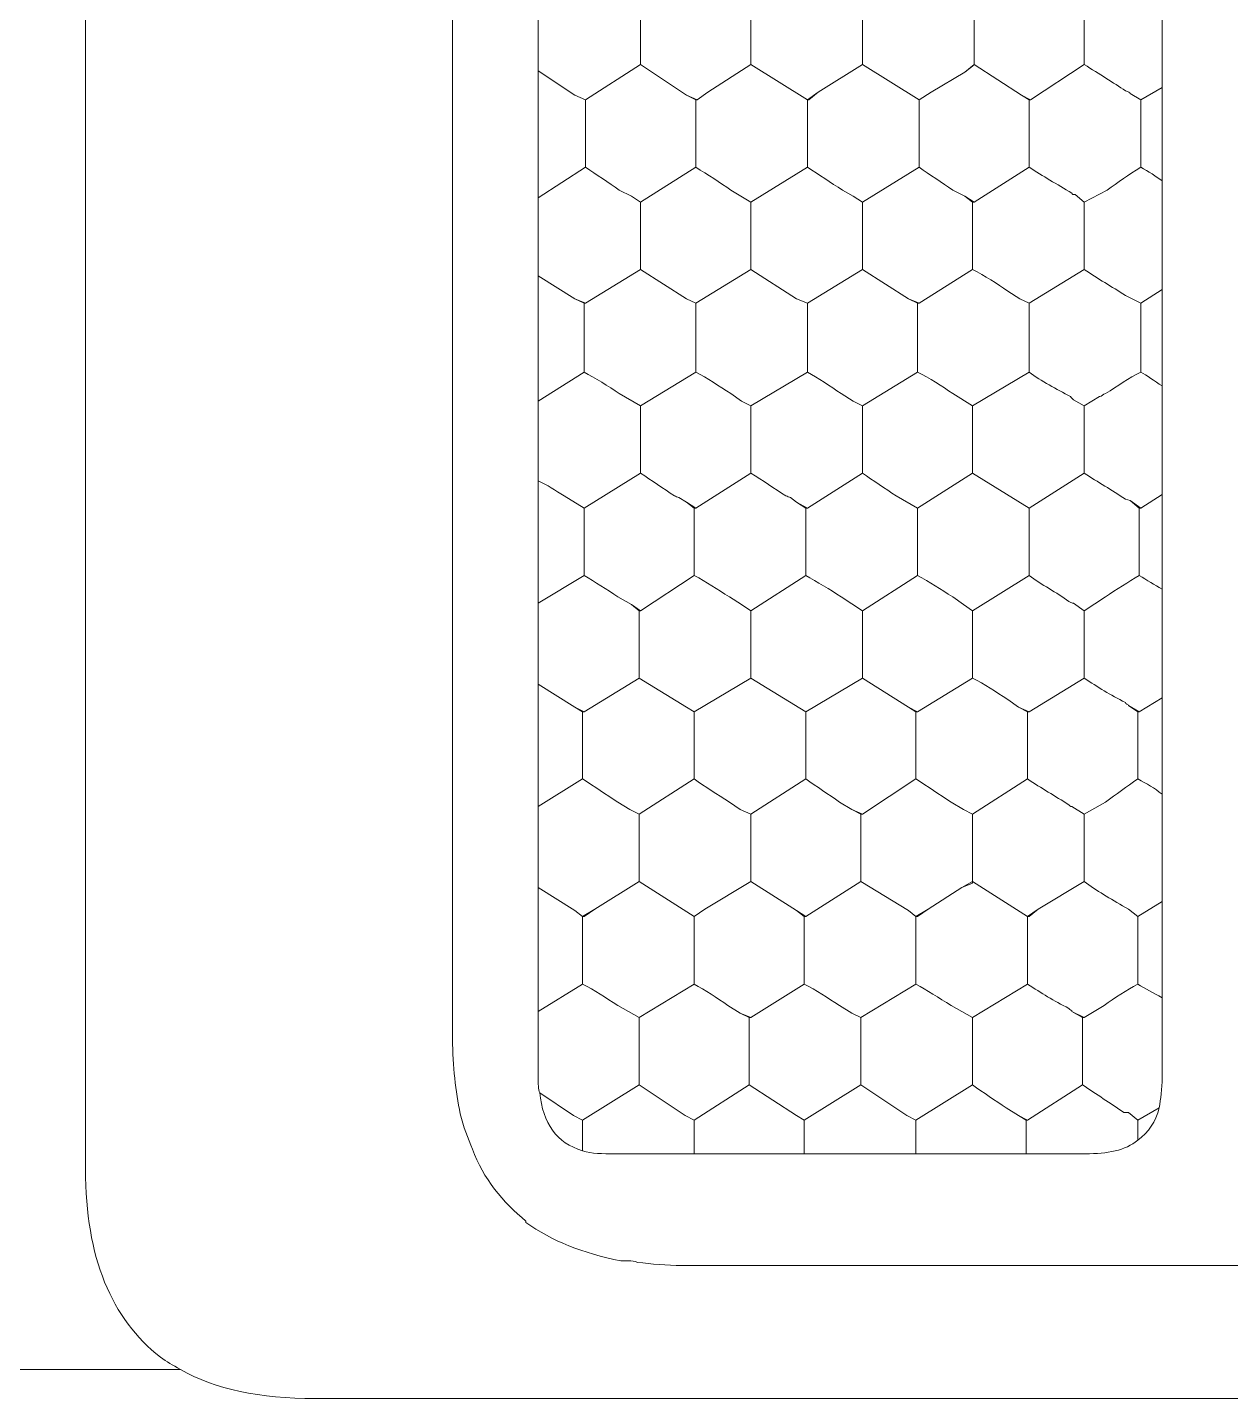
# Model space of a CAD drawing. Header units: metres. Extents: x -47.8 to 47.8, y 0 to 75.9.
# Drawn here: x -26.85 to -19.41, y 28.91 to 37.39 of the extents above; entities that cross this region are included whole.
import ezdxf

# ---------------------------------------------------------------- set-up
doc = ezdxf.new("R2010")
doc.units = ezdxf.units.M
doc.layers.add('ceco.net 240', color=7, linetype='Continuous')

msp = doc.modelspace()

# ---------------------------------------------------------------- linework, layer by layer
at = {"layer": 'ceco.net 240', "lineweight": 18}
for points in [[(-23.0567, 37.1629), (-23.0567, 37.5788)], [(-22.3756, 37.5788), (-22.3756, 37.1629)], [(-21.6852, 37.1629), (-21.6852, 37.5788)], [(-20.9942, 37.5788), (-20.9942, 37.1629)], [(-20.3127, 37.1629), (-20.3127, 37.5788)], [(-23.3975, 36.945), (-23.0567, 37.1629)], [(-22.7725, 36.9733), (-23.0567, 37.1629)], [(-22.6406, 36.9922), (-22.3756, 37.1629)], [(-22.3756, 37.1629), (-22.0256, 36.945)], [(-21.9591, 36.9922), (-21.6852, 37.1629)], [(-21.3345, 36.945), (-21.6852, 37.1629)], [(-21.0507, 37.1157), (-21.0038, 37.1529), (-20.9942, 37.1629)], [(-20.9942, 37.1629), (-21.0507, 37.1157)], [(-20.9942, 37.1629), (-20.701, 36.9733)], [(-20.6441, 36.945), (-20.3127, 37.1629)], [(-23.6903, 37.1249), (-23.4636, 36.9733)], [(-21.0507, 37.1157), (-21.2594, 36.9922)], [(-22.6406, 36.9922), (-22.7067, 36.945)], [(-22.7067, 36.945), (-22.7067, 36.945), (-22.6406, 36.9922)], [(-22.0256, 36.945), (-21.9591, 36.9922)], [(-21.9591, 36.9922), (-22.016, 36.945), (-22.0256, 36.945)], [(-21.2594, 36.9922), (-21.3345, 36.945)], [(-21.3345, 36.945), (-21.3345, 36.945), (-21.2594, 36.9922)], [(-20.0292, 36.9831), (-19.9627, 36.945)], [(-19.9627, 36.945), (-20.0292, 36.9831)], [(-19.8304, 37.0205), (-19.9627, 36.945)], [(-23.3975, 36.945), (-23.4636, 36.9733)], [(-23.4636, 36.9733), (-23.3975, 36.945)], [(-23.3975, 36.945), (-23.3975, 36.945)], [(-23.3975, 36.5283), (-23.3975, 36.945)], [(-22.7725, 36.9733), (-22.716, 36.945)], [(-22.7067, 36.945), (-22.7725, 36.9733)], [(-22.716, 36.945), (-22.7067, 36.945)], [(-22.716, 36.5283), (-22.716, 36.945)], [(-22.0256, 36.945), (-22.0256, 36.5283)], [(-21.3345, 36.5283), (-21.3345, 36.945)], [(-20.6441, 36.945), (-20.701, 36.9733)], [(-20.701, 36.9733), (-20.6538, 36.945)], [(-20.6538, 36.945), (-20.6441, 36.945)], [(-20.6538, 36.945), (-20.6538, 36.5283)], [(-19.9627, 36.945), (-19.9627, 36.945)], [(-19.9627, 36.945), (-19.9627, 36.5283)], [(-23.3975, 36.5283), (-23.6903, 36.3396)], [(-22.716, 36.5283), (-23.0567, 36.3113)], [(-22.0256, 36.5283), (-22.3756, 36.3113)], [(-21.3345, 36.5283), (-21.6852, 36.3113)], [(-20.6538, 36.5283), (-20.9942, 36.3113)], [(-23.0567, 36.3113), (-23.1136, 36.3487)], [(-23.0567, 36.3113), (-23.1136, 36.3487)], [(-23.0567, 36.3113), (-23.0567, 36.3113)], [(-23.0567, 35.8948), (-23.0567, 36.3113)], [(-22.3756, 36.3113), (-22.3756, 35.8948)], [(-21.7417, 36.3487), (-21.6852, 36.3113)], [(-21.7417, 36.3487), (-21.6852, 36.3113)], [(-21.6852, 36.3113), (-21.6852, 36.3113)], [(-21.6852, 36.3113), (-21.6852, 35.8948)], [(-21.0038, 36.3113), (-21.0507, 36.3487)], [(-20.9942, 36.3113), (-21.0507, 36.3487)], [(-20.9942, 36.3113), (-21.0038, 36.3113)], [(-21.0038, 35.8948), (-21.0038, 36.3113)], [(-20.3127, 36.3113), (-20.3696, 36.3587)], [(-20.3127, 36.3113), (-20.3696, 36.3587)], [(-20.3127, 36.3113), (-20.3127, 36.3113)], [(-20.3127, 35.8948), (-20.3127, 36.3113)], [(-23.3975, 35.6867), (-23.0567, 35.8948)], [(-22.716, 35.6867), (-22.7725, 35.715), (-23.0567, 35.8948)], [(-22.3756, 35.8948), (-22.716, 35.6867)], [(-22.3756, 35.8948), (-22.0918, 35.715)], [(-21.6852, 35.8948), (-22.0256, 35.6867)], [(-21.6852, 35.8948), (-21.4007, 35.715)], [(-21.3345, 35.6867), (-21.0038, 35.8948)], [(-20.6538, 35.6867), (-20.3127, 35.8948)], [(-23.6903, 35.8566), (-23.4636, 35.715)], [(-23.4636, 35.715), (-23.4068, 35.6867)], [(-23.4636, 35.715), (-23.3975, 35.6867)], [(-22.0256, 35.6867), (-22.0918, 35.715)], [(-22.0918, 35.715), (-22.0256, 35.6867)], [(-21.4007, 35.715), (-21.3345, 35.6867)], [(-21.4007, 35.715), (-21.3442, 35.6867)], [(-20.6538, 35.6867), (-20.7103, 35.715)], [(-20.7103, 35.715), (-20.6538, 35.6867)], [(-19.9627, 35.6867), (-19.8304, 35.7721)], [(-23.4068, 35.6867), (-23.4068, 35.2611)], [(-23.3975, 35.6867), (-23.4068, 35.6867)], [(-22.716, 35.2611), (-22.716, 35.6867)], [(-22.0256, 35.6867), (-22.0256, 35.6867)], [(-22.0256, 35.6867), (-22.0256, 35.2611)], [(-21.3442, 35.6867), (-21.3345, 35.6867)], [(-21.3442, 35.6867), (-21.3442, 35.2611)], [(-20.6538, 35.6867), (-20.6538, 35.2611)], [(-20.6538, 35.6867), (-20.6538, 35.6867)], [(-19.9627, 35.6867), (-19.9627, 35.2611)], [(-23.4068, 35.2611), (-23.6903, 35.0812)], [(-23.0567, 35.0532), (-22.716, 35.2611)], [(-22.0256, 35.2611), (-22.3756, 35.0532)], [(-21.3442, 35.2611), (-21.6852, 35.0532)], [(-20.6538, 35.2611), (-21.0038, 35.0532)], [(-23.0567, 35.0532), (-23.0567, 34.6365)], [(-22.4321, 35.0812), (-22.3756, 35.0532)], [(-22.3756, 35.0532), (-22.4321, 35.0812)], [(-22.3756, 35.0532), (-22.3756, 34.6365)], [(-22.3756, 35.0532), (-22.3756, 35.0532)], [(-21.6852, 35.0532), (-21.7417, 35.0812)], [(-21.6852, 35.0532), (-21.7417, 35.0812)], [(-21.6852, 35.0532), (-21.6852, 35.0532)], [(-21.6852, 34.6365), (-21.6852, 35.0532)], [(-21.0038, 35.0532), (-21.0038, 34.6365)], [(-20.3127, 34.6365), (-20.3127, 35.0532)], [(-23.0567, 34.6365), (-23.4068, 34.4186)], [(-22.3756, 34.6365), (-22.716, 34.4186)], [(-21.6852, 34.6365), (-22.0256, 34.4186)], [(-21.3442, 34.4186), (-21.0038, 34.6365)], [(-21.0038, 34.6365), (-20.6538, 34.4186)], [(-20.6538, 34.4186), (-20.3127, 34.6365)], [(-22.716, 34.4186), (-22.7725, 34.4566)], [(-22.7725, 34.4566), (-22.7257, 34.4186)], [(-22.0918, 34.4566), (-22.0256, 34.4186)], [(-22.0918, 34.4566), (-22.0349, 34.4186)], [(-19.9723, 34.4186), (-20.0292, 34.4666)], [(-19.9627, 34.4186), (-20.0292, 34.4666)], [(-19.8304, 34.5038), (-19.9627, 34.4186)], [(-23.4068, 34.0027), (-23.4068, 34.4186)], [(-22.7257, 34.4186), (-22.716, 34.4186)], [(-22.7257, 34.4186), (-22.7257, 34.0027)], [(-22.0256, 34.4186), (-22.0349, 34.4186)], [(-22.0349, 34.4186), (-22.0349, 34.0027)], [(-21.3442, 34.0027), (-21.3442, 34.4186)], [(-20.6538, 34.4186), (-20.6538, 34.0027)], [(-19.9723, 34.4186), (-19.9723, 34.0027)], [(-19.9627, 34.4186), (-19.9723, 34.4186)], [(-23.6903, 33.832), (-23.4068, 34.0027)], [(-22.7257, 34.0027), (-23.0567, 33.7848)], [(-22.0349, 34.0027), (-22.3756, 33.7848)], [(-21.3442, 34.0027), (-21.6852, 33.7848)], [(-20.6538, 34.0027), (-21.0038, 33.7848)], [(-23.0567, 33.7848), (-23.1136, 33.8229)], [(-23.1136, 33.8229), (-23.0664, 33.7848)], [(-23.0664, 33.7848), (-23.0664, 33.369)], [(-23.0567, 33.7848), (-23.0664, 33.7848)], [(-22.3756, 33.7848), (-22.4321, 33.8229)], [(-22.4321, 33.8229), (-22.3756, 33.7848)], [(-22.3756, 33.7848), (-22.3756, 33.369)], [(-22.3756, 33.7848), (-22.3756, 33.7848)], [(-21.6852, 33.7848), (-21.6852, 33.369)], [(-21.0038, 33.7848), (-21.0603, 33.8229)], [(-21.0038, 33.7848), (-21.0603, 33.8229)], [(-21.0038, 33.7848), (-21.0038, 33.7848)], [(-21.0038, 33.369), (-21.0038, 33.7848)], [(-20.3127, 33.7848), (-20.3789, 33.832)], [(-20.3127, 33.7848), (-20.3789, 33.832)], [(-20.3127, 33.7848), (-20.3127, 33.7848)], [(-20.3127, 33.7848), (-20.3127, 33.369)], [(-23.4636, 33.1894), (-23.6903, 33.331)], [(-23.0664, 33.369), (-23.4068, 33.1602)], [(-22.7725, 33.1894), (-23.0664, 33.369)], [(-22.7257, 33.1602), (-22.3756, 33.369)], [(-22.3756, 33.369), (-22.0349, 33.1602)], [(-21.6852, 33.369), (-22.0349, 33.1602)], [(-21.6852, 33.369), (-21.4007, 33.1894)], [(-21.3442, 33.1602), (-21.0038, 33.369)], [(-20.3127, 33.369), (-20.6538, 33.1602)], [(-19.8304, 33.2455), (-19.9723, 33.1602)], [(-23.4068, 33.1602), (-23.4636, 33.1894)], [(-23.4161, 33.1602), (-23.4636, 33.1894)], [(-23.4068, 33.1602), (-23.4161, 33.1602)], [(-23.4161, 32.7444), (-23.4161, 33.1602)], [(-22.7725, 33.1894), (-22.7257, 33.1602)], [(-22.7257, 33.1602), (-22.7725, 33.1894)], [(-22.7257, 33.1602), (-22.7257, 33.1602)], [(-22.7257, 32.7444), (-22.7257, 33.1602)], [(-22.0349, 33.1602), (-22.0349, 32.7444)], [(-21.4007, 33.1894), (-21.3442, 33.1602)], [(-21.3538, 33.1602), (-21.4007, 33.1894)], [(-21.3442, 33.1602), (-21.3538, 33.1602)], [(-21.3538, 32.7444), (-21.3538, 33.1602)], [(-20.7199, 33.1894), (-20.6627, 33.1602)], [(-20.6538, 33.1602), (-20.7199, 33.1894)], [(-20.6627, 33.1602), (-20.6538, 33.1602)], [(-20.6627, 32.7444), (-20.6627, 33.1602)], [(-19.9723, 33.1602), (-20.0385, 33.1983)], [(-20.0385, 33.1983), (-19.982, 33.1602)], [(-19.9723, 33.1602), (-19.982, 33.1602)], [(-19.982, 33.1602), (-19.982, 32.7444)], [(-23.4161, 32.7444), (-23.6903, 32.5737)], [(-22.7257, 32.7444), (-23.0664, 32.5265)], [(-22.0349, 32.7444), (-22.3756, 32.5265)], [(-21.6852, 32.5265), (-21.3538, 32.7444)], [(-20.6627, 32.7444), (-21.0038, 32.5265)], [(-23.0664, 32.5265), (-23.1232, 32.5548)], [(-23.0664, 32.5265), (-23.1232, 32.5548)], [(-23.0664, 32.5265), (-23.0664, 32.5265)], [(-23.0664, 32.5265), (-23.0664, 32.1107)], [(-22.3756, 32.1107), (-22.3756, 32.5265)], [(-21.6852, 32.5265), (-21.7507, 32.5548)], [(-21.7507, 32.5548), (-21.6942, 32.5265)], [(-21.6942, 32.5265), (-21.6852, 32.5265)], [(-21.6942, 32.1107), (-21.6942, 32.5265)], [(-21.0038, 32.5265), (-21.0603, 32.5548)], [(-21.0603, 32.5548), (-21.0038, 32.5265)], [(-21.0038, 32.5265), (-21.0038, 32.5265)], [(-21.0038, 32.1107), (-21.0038, 32.5265)], [(-20.3127, 32.5265), (-20.3127, 32.1107)], [(-23.6903, 32.0726), (-23.4636, 31.931)], [(-23.3403, 31.9402), (-23.0664, 32.1107)], [(-23.0664, 32.1107), (-22.7257, 31.893)], [(-22.6592, 31.9402), (-22.3756, 32.1107)], [(-22.0918, 31.931), (-22.3756, 32.1107)], [(-21.6942, 32.1107), (-22.0349, 31.893)], [(-21.4007, 31.931), (-21.6942, 32.1107)], [(-21.0699, 32.0726), (-21.278, 31.9402)], [(-21.0699, 32.0726), (-21.0038, 32.1007), (-21.0038, 32.1107)], [(-21.0038, 32.1107), (-21.0699, 32.0726)], [(-20.6627, 31.893), (-21.0038, 32.1107)], [(-20.3127, 32.1107), (-20.5969, 31.9402)], [(-19.8304, 31.9874), (-19.982, 31.893)], [(-23.4161, 31.893), (-23.4636, 31.931)], [(-23.4636, 31.931), (-23.4161, 31.893)], [(-23.3403, 31.9402), (-23.4161, 31.893)], [(-23.4161, 31.893), (-23.4068, 31.893), (-23.3403, 31.9402)], [(-23.4161, 31.893), (-23.4161, 31.893)], [(-23.4161, 31.893), (-23.4161, 31.4763)], [(-22.6592, 31.9402), (-22.7257, 31.893), (-22.7257, 31.893)], [(-22.7257, 31.893), (-22.6592, 31.9402)], [(-22.7257, 31.893), (-22.7257, 31.4763)], [(-22.0918, 31.931), (-22.0442, 31.893)], [(-22.0349, 31.893), (-22.0918, 31.931)], [(-22.0442, 31.893), (-22.0349, 31.893)], [(-22.0442, 31.893), (-22.0442, 31.4763)], [(-21.4007, 31.931), (-21.3538, 31.893)], [(-21.3538, 31.893), (-21.4007, 31.931)], [(-21.3538, 31.893), (-21.3442, 31.893), (-21.278, 31.9402)], [(-21.278, 31.9402), (-21.3538, 31.893)], [(-21.3538, 31.893), (-21.3538, 31.893)], [(-21.3538, 31.4763), (-21.3538, 31.893)], [(-20.6627, 31.893), (-20.6538, 31.893), (-20.5969, 31.9402)], [(-20.5969, 31.9402), (-20.6627, 31.893)], [(-20.6627, 31.893), (-20.6627, 31.4763)], [(-19.982, 31.4763), (-19.982, 31.893)], [(-23.4161, 31.4763), (-23.6903, 31.3064)], [(-22.7257, 31.4763), (-23.0664, 31.2684)], [(-22.0442, 31.4763), (-22.3756, 31.2684)], [(-21.3538, 31.4763), (-21.6942, 31.2684)], [(-20.6627, 31.4763), (-21.0038, 31.2684)], [(-22.4418, 31.2965), (-22.3849, 31.2684)], [(-22.3756, 31.2684), (-22.4418, 31.2965)], [(-21.6942, 31.2684), (-21.7507, 31.2965)], [(-21.6942, 31.2684), (-21.7507, 31.2965)], [(-20.3224, 31.2684), (-20.3885, 31.3064)], [(-20.3885, 31.3064), (-20.3127, 31.2684)], [(-23.0664, 31.2684), (-23.0664, 30.8526)], [(-22.3849, 31.2684), (-22.3756, 31.2684)], [(-22.3849, 30.8526), (-22.3849, 31.2684)], [(-21.6942, 31.2684), (-21.6942, 31.2684)], [(-21.6942, 31.2684), (-21.6942, 30.8526)], [(-21.0038, 30.8526), (-21.0038, 31.2684)], [(-20.3224, 31.2684), (-20.3127, 31.2684)], [(-20.3224, 30.8526), (-20.3224, 31.2684)], [(-23.4161, 30.6347), (-23.4732, 30.6627), (-23.681, 30.8043)], [(-23.0664, 30.8526), (-23.4161, 30.6347)], [(-22.7822, 30.6627), (-23.0664, 30.8526)], [(-22.7257, 30.6347), (-22.3849, 30.8526)], [(-22.3849, 30.8526), (-22.0918, 30.6627)], [(-22.0442, 30.6347), (-21.6942, 30.8526)], [(-21.6942, 30.8526), (-21.4103, 30.6627), (-21.3538, 30.6347)], [(-21.3538, 30.6347), (-21.0038, 30.8526)], [(-20.6627, 30.6347), (-20.3224, 30.8526)], [(-19.8493, 30.7099), (-19.982, 30.6347)], [(-23.4161, 30.6347), (-23.4161, 30.445)], [(-22.7822, 30.6627), (-22.7257, 30.6347)], [(-22.7257, 30.6347), (-22.7822, 30.6627)], [(-22.7257, 30.6347), (-22.7257, 30.6347)], [(-22.7257, 30.4267), (-22.7257, 30.6347)], [(-22.0442, 30.6347), (-22.0918, 30.6627)], [(-22.0918, 30.6627), (-22.0442, 30.6347)], [(-22.0442, 30.6347), (-22.0442, 30.6347)], [(-22.0442, 30.6347), (-22.0442, 30.4267)], [(-21.3538, 30.6347), (-21.3538, 30.4267)], [(-20.6627, 30.6347), (-20.7199, 30.6627)], [(-20.7199, 30.6627), (-20.6724, 30.6347)], [(-20.6724, 30.6347), (-20.6627, 30.6347)], [(-20.6724, 30.6347), (-20.6724, 30.4267)], [(-19.982, 30.6347), (-20.0385, 30.6818)], [(-19.982, 30.6347), (-20.0385, 30.6818)], [(-19.982, 30.6347), (-19.982, 30.5111)], [(-19.982, 30.6347), (-19.982, 30.6347)]]:
    msp.add_lwpolyline(points, dxfattribs=at)
for points, knots in [([(-24.0785, 44.05), (-24.0785, 44.05), (-24.1919, 43.6814), (-24.1919, 43.6814), (-24.1919, 43.6714), (-24.1919, 43.6714), (-24.1919, 43.6714), (-24.2112, 43.5679), (-24.2201, 43.4544), (-24.2201, 43.3409), (-24.2201, 43.331), (-24.2201, 43.3219), (-24.2201, 43.3119), (-24.2201, 43.3119), (-24.2201, 31.1549), (-24.2201, 31.1549), (-24.2201, 31.1549), (-24.2201, 31.1457), (-24.2201, 31.1357), (-24.2201, 30.9659), (-24.2015, 30.8143), (-24.1729, 30.6727), (-24.154, 30.5966), (-24.1257, 30.5211), (-24.0972, 30.4548), (-24.0313, 30.2752), (-23.9084, 30.1236), (-23.7661, 30.0101), (-23.7661, 30.0009), (-23.7661, 30.0009), (-23.7661, 30.0009), (-23.6055, 29.8874), (-23.4161, 29.8113), (-23.1797, 29.7639), (-23.1608, 29.7639), (-23.1511, 29.7639), (-23.1322, 29.7639), (-23.1136, 29.7639), (-23.0943, 29.7639), (-23.0753, 29.7549), (-22.9906, 29.745), (-22.8958, 29.7358), (-22.8015, 29.7358), (-22.8015, 29.7358), (-18.6198, 29.7358), (-18.6198, 29.7358)], [0, 0, 0, 0, 1, 1, 1, 2, 2, 2, 3, 3, 3, 4, 4, 4, 5, 5, 5, 6, 6, 6, 7, 7, 7, 8, 8, 8, 9, 9, 9, 10, 10, 10, 11, 11, 11, 12, 12, 12, 13, 13, 13, 14, 14, 14, 15, 15, 15, 15]), ([(-19.84, 43.3219), (-19.84, 43.2837), (-19.8304, 43.2456), (-19.8304, 43.1984), (-19.8304, 43.1984), (-19.8304, 42.7635), (-19.8304, 42.7635), (-19.8304, 42.7635), (-19.8304, 42.0636), (-19.8304, 42.0636), (-19.8304, 42.0636), (-19.8304, 41.4962), (-19.8304, 41.4962), (-19.8304, 41.4962), (-19.8304, 40.8053), (-19.8304, 40.8053), (-19.8304, 40.8053), (-19.8304, 40.2379), (-19.8304, 40.2379), (-19.8304, 40.2379), (-19.8304, 39.5469), (-19.8304, 39.5469), (-19.8304, 39.5469), (-19.8304, 38.9695), (-19.8304, 38.9695), (-19.8304, 38.9695), (-19.8304, 38.2788), (-19.8304, 38.2788), (-19.8304, 38.2788), (-19.8304, 37.7023), (-19.8304, 37.7023), (-19.8304, 37.7023), (-19.8304, 37.0205), (-19.8304, 37.0205), (-19.8304, 37.0205), (-19.8304, 36.4439), (-19.8304, 36.4439), (-19.8304, 36.4439), (-19.8304, 35.7721), (-19.8304, 35.7721), (-19.8304, 35.7721), (-19.8304, 35.1756), (-19.8304, 35.1756), (-19.8304, 35.1756), (-19.8304, 34.5038), (-19.8304, 34.5038), (-19.8304, 34.5038), (-19.8304, 33.9175), (-19.8304, 33.9175), (-19.8304, 33.9175), (-19.8304, 33.2455), (-19.8304, 33.2455), (-19.8304, 33.2455), (-19.8304, 32.65), (-19.8304, 32.65), (-19.8304, 32.65), (-19.8304, 31.9874), (-19.8304, 31.9874), (-19.8304, 31.9874), (-19.8304, 31.3917), (-19.8304, 31.3917), (-19.8304, 31.3917), (-19.8304, 30.8998), (-19.8304, 30.8998), (-19.8304, 30.8234), (-19.84, 30.7671), (-19.8493, 30.7099), (-19.8683, 30.6247), (-19.9158, 30.5583), (-19.982, 30.5111), (-20.0578, 30.445), (-20.1711, 30.4267), (-20.3038, 30.4267), (-20.3038, 30.4267), (-20.6724, 30.4267), (-20.6724, 30.4267), (-20.6724, 30.4267), (-21.3538, 30.4267), (-21.3538, 30.4267), (-21.3538, 30.4267), (-22.0442, 30.4267), (-22.0442, 30.4267), (-22.0442, 30.4267), (-22.7257, 30.4267), (-22.7257, 30.4267), (-22.7257, 30.4267), (-23.2176, 30.4267), (-23.2176, 30.4267), (-23.2934, 30.4267), (-23.3596, 30.4267), (-23.4161, 30.445), (-23.5769, 30.4929), (-23.6624, 30.6155), (-23.681, 30.8043), (-23.6903, 30.8234), (-23.6903, 30.8615), (-23.6903, 30.8998), (-23.6903, 30.8998), (-23.6903, 31.3064), (-23.6903, 31.3064), (-23.6903, 31.3064), (-23.6903, 32.0726), (-23.6903, 32.0726), (-23.6903, 32.0726), (-23.6903, 32.5737), (-23.6903, 32.5737), (-23.6903, 32.5737), (-23.6903, 33.331), (-23.6903, 33.331), (-23.6903, 33.331), (-23.6903, 33.832), (-23.6903, 33.832), (-23.6903, 33.832), (-23.6903, 34.5893), (-23.6903, 34.5893), (-23.6903, 34.5893), (-23.6903, 35.0812), (-23.6903, 35.0812), (-23.6903, 35.0812), (-23.6903, 35.8566), (-23.6903, 35.8566), (-23.6903, 35.8566), (-23.6903, 36.3396), (-23.6903, 36.3396), (-23.6903, 36.3396), (-23.6903, 37.1249), (-23.6903, 37.1249), (-23.6903, 37.1249), (-23.6903, 37.607), (-23.6903, 37.607), (-23.6903, 37.607), (-23.6903, 38.3832), (-23.6903, 38.3832), (-23.6903, 38.3832), (-23.6903, 38.8652), (-23.6903, 38.8652), (-23.6903, 38.8652), (-23.6903, 39.6505), (-23.6903, 39.6505), (-23.6903, 39.6505), (-23.6903, 40.1235), (-23.6903, 40.1235), (-23.6903, 40.1235), (-23.6903, 40.9188), (-23.6903, 40.9188), (-23.6903, 40.9188), (-23.6903, 41.3918), (-23.6903, 41.3918), (-23.6903, 41.3918), (-23.6903, 42.1771), (-23.6903, 42.1771), (-23.6903, 42.1771), (-23.6903, 42.6499), (-23.6903, 42.6499), (-23.6903, 42.6499), (-23.6903, 43.1984), (-23.6903, 43.1984), (-23.6903, 43.2837), (-23.6717, 43.36), (-23.6527, 43.4163), (-23.5866, 43.577), (-23.4443, 43.6714), (-23.2176, 43.6714), (-23.2176, 43.6714), (-23.0378, 43.6714), (-23.0378, 43.6714), (-23.0378, 43.6714), (-22.3563, 43.6714), (-22.3563, 43.6714), (-22.3563, 43.6714), (-21.6659, 43.6714), (-21.6659, 43.6714), (-21.6659, 43.6714), (-20.9749, 43.6714), (-20.9749, 43.6714), (-20.9749, 43.6714), (-20.3038, 43.6714), (-20.3038, 43.6714), (-20.2941, 43.6714), (-20.2941, 43.6714), (-20.2941, 43.6714), (-20.0292, 43.6623), (-19.8779, 43.5488), (-19.84, 43.3219)], [0, 0, 0, 0, 1, 1, 1, 2, 2, 2, 3, 3, 3, 4, 4, 4, 5, 5, 5, 6, 6, 6, 7, 7, 7, 8, 8, 8, 9, 9, 9, 10, 10, 10, 11, 11, 11, 12, 12, 12, 13, 13, 13, 14, 14, 14, 15, 15, 15, 16, 16, 16, 17, 17, 17, 18, 18, 18, 19, 19, 19, 20, 20, 20, 21, 21, 21, 22, 22, 22, 23, 23, 23, 24, 24, 24, 25, 25, 25, 26, 26, 26, 27, 27, 27, 28, 28, 28, 29, 29, 29, 30, 30, 30, 31, 31, 31, 32, 32, 32, 33, 33, 33, 34, 34, 34, 35, 35, 35, 36, 36, 36, 37, 37, 37, 38, 38, 38, 39, 39, 39, 40, 40, 40, 41, 41, 41, 42, 42, 42, 43, 43, 43, 44, 44, 44, 45, 45, 45, 46, 46, 46, 47, 47, 47, 48, 48, 48, 49, 49, 49, 50, 50, 50, 51, 51, 51, 52, 52, 52, 53, 53, 53, 54, 54, 54, 55, 55, 55, 56, 56, 56, 57, 57, 57, 58, 58, 58, 59, 59, 59, 60, 60, 60, 61, 61, 61, 61]), ([(-26.4911, 42.7254), (-26.4911, 42.7254), (-26.4911, 30.3315), (-26.4911, 30.3315), (-26.4911, 29.783), (-26.3299, 29.4044), (-26.0274, 29.1684), (-25.9895, 29.1393), (-25.952, 29.1204), (-25.9041, 29.0921)], [0, 0, 0, 0, 1, 1, 1, 2, 2, 2, 3, 3, 3, 3]), ([(-20.0292, 36.9831), (-20.0292, 36.9922), (-20.0385, 36.9922), (-20.0578, 37.0014), (-20.1329, 37.0494), (-20.2183, 37.1057), (-20.3127, 37.1629)], [0, 0, 0, 0, 1, 1, 1, 2, 2, 2, 2]), ([(-23.1136, 36.3487), (-23.1136, 36.3487), (-23.1887, 36.3868), (-23.1887, 36.3868), (-23.2552, 36.434), (-23.331, 36.4811), (-23.3975, 36.5283)], [0, 0, 0, 0, 1, 1, 1, 2, 2, 2, 2]), ([(-22.3756, 36.3113), (-22.3756, 36.3113), (-22.4983, 36.3868), (-22.4983, 36.3868), (-22.5648, 36.434), (-22.6406, 36.4811), (-22.716, 36.5283)], [0, 0, 0, 0, 1, 1, 1, 2, 2, 2, 2]), ([(-22.0256, 36.5283), (-21.9498, 36.4811), (-21.8833, 36.434), (-21.8075, 36.3868), (-21.8075, 36.3868), (-21.7417, 36.3487), (-21.7417, 36.3487)], [0, 0, 0, 0, 1, 1, 1, 2, 2, 2, 2]), ([(-21.0507, 36.3487), (-21.0507, 36.3487), (-21.1264, 36.3868), (-21.1264, 36.3868), (-21.1929, 36.434), (-21.2687, 36.4811), (-21.3345, 36.5283)], [0, 0, 0, 0, 1, 1, 1, 2, 2, 2, 2]), ([(-20.3696, 36.3587), (-20.3789, 36.3587), (-20.3885, 36.3587), (-20.3885, 36.3678), (-20.4829, 36.4248), (-20.5683, 36.472), (-20.6538, 36.5283)], [0, 0, 0, 0, 1, 1, 1, 2, 2, 2, 2]), ([(-19.9627, 36.5283), (-20.0385, 36.4811), (-20.105, 36.434), (-20.1711, 36.3868), (-20.1711, 36.3868), (-20.3127, 36.3113), (-20.3127, 36.3113)], [0, 0, 0, 0, 1, 1, 1, 2, 2, 2, 2]), ([(-21.0038, 35.8948), (-20.928, 35.8566), (-20.8522, 35.8094), (-20.7861, 35.7622), (-20.7861, 35.7622), (-20.7103, 35.715), (-20.7103, 35.715)], [0, 0, 0, 0, 1, 1, 1, 2, 2, 2, 2]), ([(-20.3127, 35.8948), (-20.228, 35.8383), (-20.1425, 35.7904), (-20.0578, 35.7341), (-20.0578, 35.7341), (-19.9627, 35.6867), (-19.9627, 35.6867)], [0, 0, 0, 0, 1, 1, 1, 2, 2, 2, 2]), ([(-23.4068, 35.2611), (-23.3403, 35.223), (-23.2552, 35.1756), (-23.1887, 35.1284), (-23.1887, 35.1284), (-23.0567, 35.0532), (-23.0567, 35.0532)], [0, 0, 0, 0, 1, 1, 1, 2, 2, 2, 2]), ([(-22.4321, 35.0812), (-22.4321, 35.0812), (-22.4983, 35.1284), (-22.4983, 35.1284), (-22.5741, 35.1756), (-22.6406, 35.223), (-22.716, 35.2611)], [0, 0, 0, 0, 1, 1, 1, 2, 2, 2, 2]), ([(-21.7417, 35.0812), (-21.7417, 35.0812), (-21.8172, 35.1284), (-21.8172, 35.1284), (-21.8833, 35.1756), (-21.9591, 35.223), (-22.0256, 35.2611)], [0, 0, 0, 0, 1, 1, 1, 2, 2, 2, 2]), ([(-21.0038, 35.0532), (-21.0038, 35.0532), (-21.1264, 35.1284), (-21.1264, 35.1284), (-21.1929, 35.1756), (-21.2687, 35.223), (-21.3442, 35.2611)], [0, 0, 0, 0, 1, 1, 1, 2, 2, 2, 2]), ([(-20.3127, 35.0532), (-20.3127, 35.0532), (-20.3789, 35.0904), (-20.3789, 35.0904), (-20.3885, 35.1004), (-20.3885, 35.1004), (-20.3982, 35.1095), (-20.4829, 35.1567), (-20.578, 35.2039), (-20.6538, 35.2611)], [0, 0, 0, 0, 1, 1, 1, 2, 2, 2, 3, 3, 3, 3]), ([(-19.9627, 35.2611), (-20.0385, 35.223), (-20.105, 35.1756), (-20.1808, 35.1284), (-20.1994, 35.1284), (-20.1994, 35.1095), (-20.2183, 35.1095), (-20.2183, 35.1095), (-20.3127, 35.0532), (-20.3127, 35.0532)], [0, 0, 0, 0, 1, 1, 1, 2, 2, 2, 3, 3, 3, 3]), ([(-23.0567, 34.6365), (-22.9906, 34.5893), (-22.9148, 34.5419), (-22.8483, 34.4947), (-22.839, 34.4947), (-22.8294, 34.4849), (-22.8201, 34.4849), (-22.8201, 34.4849), (-22.7725, 34.4566), (-22.7725, 34.4566)], [0, 0, 0, 0, 1, 1, 1, 2, 2, 2, 3, 3, 3, 3]), ([(-22.3756, 34.6365), (-22.2998, 34.5893), (-22.2334, 34.5419), (-22.1579, 34.4947), (-22.1483, 34.4947), (-22.139, 34.4849), (-22.1297, 34.4849), (-22.1297, 34.4849), (-22.0918, 34.4566), (-22.0918, 34.4566)], [0, 0, 0, 0, 1, 1, 1, 2, 2, 2, 3, 3, 3, 3]), ([(-21.3442, 34.4186), (-21.3442, 34.4186), (-21.4765, 34.4947), (-21.4765, 34.4947), (-21.543, 34.5419), (-21.6187, 34.5893), (-21.6852, 34.6365)], [0, 0, 0, 0, 1, 1, 1, 2, 2, 2, 2]), ([(-20.0292, 34.4666), (-20.0292, 34.4666), (-20.0578, 34.4758), (-20.0578, 34.4758), (-20.1425, 34.5321), (-20.228, 34.5801), (-20.3127, 34.6365)], [0, 0, 0, 0, 1, 1, 1, 2, 2, 2, 2]), ([(-23.4068, 34.4186), (-23.4068, 34.4186), (-23.5297, 34.4947), (-23.5297, 34.4947), (-23.5866, 34.5321), (-23.6338, 34.561), (-23.6903, 34.5893)], [0, 0, 0, 0, 1, 1, 1, 2, 2, 2, 2]), ([(-23.1136, 33.8229), (-23.1136, 33.8229), (-23.1983, 33.8701), (-23.1983, 33.8701), (-23.2645, 33.9175), (-23.3403, 33.9647), (-23.4068, 34.0027)], [0, 0, 0, 0, 1, 1, 1, 2, 2, 2, 2]), ([(-22.4321, 33.8229), (-22.4321, 33.8229), (-22.5079, 33.8701), (-22.5079, 33.8701), (-22.5837, 33.9175), (-22.6499, 33.9647), (-22.7257, 34.0027)], [0, 0, 0, 0, 1, 1, 1, 2, 2, 2, 2]), ([(-22.0349, 34.0027), (-21.9688, 33.9647), (-21.8833, 33.9175), (-21.8172, 33.8701), (-21.8172, 33.8701), (-21.6852, 33.7848), (-21.6852, 33.7848)], [0, 0, 0, 0, 1, 1, 1, 2, 2, 2, 2]), ([(-21.0603, 33.8229), (-21.0603, 33.8229), (-21.1264, 33.8701), (-21.1264, 33.8701), (-21.2022, 33.9175), (-21.2687, 33.9647), (-21.3442, 34.0027)], [0, 0, 0, 0, 1, 1, 1, 2, 2, 2, 2]), ([(-20.3789, 33.832), (-20.3885, 33.832), (-20.3885, 33.832), (-20.4078, 33.842), (-20.4829, 33.8984), (-20.578, 33.9456), (-20.6538, 34.0027)], [0, 0, 0, 0, 1, 1, 1, 2, 2, 2, 2]), ([(-19.9723, 34.0027), (-20.0385, 33.9647), (-20.1143, 33.9175), (-20.1808, 33.8701), (-20.1808, 33.8701), (-20.3127, 33.7848), (-20.3127, 33.7848)], [0, 0, 0, 0, 1, 1, 1, 2, 2, 2, 2]), ([(-25.9041, 29.0921), (-25.9041, 29.0921), (-30.4458, 29.0921), (-30.4458, 29.0921), (-30.9849, 29.0732), (-31.43, 29.3191), (-31.7704, 29.8113), (-31.789, 29.8493), (-31.808, 29.8774), (-31.8269, 29.9155), (-31.8269, 29.9155), (-33.218, 32.4604), (-33.218, 32.4604), (-33.464, 32.848), (-33.8516, 33.0378), (-34.3811, 33.0278), (-34.3811, 33.0278), (-36.5005, 33.0278), (-36.5005, 33.0278), (-37.1916, 33.0278), (-37.636, 33.2838), (-37.8159, 33.7848)], [0, 0, 0, 0, 1, 1, 1, 2, 2, 2, 3, 3, 3, 4, 4, 4, 5, 5, 5, 6, 6, 6, 7, 7, 7, 7]), ([(-20.7199, 33.1894), (-20.7199, 33.1894), (-20.7861, 33.2366), (-20.7861, 33.2366), (-20.8619, 33.2838), (-20.928, 33.331), (-21.0038, 33.369)], [0, 0, 0, 0, 1, 1, 1, 2, 2, 2, 2]), ([(-20.3127, 33.369), (-20.228, 33.3118), (-20.1522, 33.2646), (-20.0578, 33.2174), (-20.0578, 33.2074), (-20.0385, 33.2074), (-20.0385, 33.1983)], [0, 0, 0, 0, 1, 1, 1, 2, 2, 2, 2]), ([(-23.1232, 32.5548), (-23.1232, 32.5548), (-23.1983, 32.602), (-23.1983, 32.602), (-23.2741, 32.65), (-23.3403, 32.6972), (-23.4161, 32.7444)], [0, 0, 0, 0, 1, 1, 1, 2, 2, 2, 2]), ([(-22.3756, 32.5265), (-22.3756, 32.5265), (-22.4418, 32.5548), (-22.4418, 32.5548), (-22.4418, 32.5548), (-22.5079, 32.602), (-22.5079, 32.602), (-22.5837, 32.65), (-22.6592, 32.6972), (-22.7257, 32.7444)], [0, 0, 0, 0, 1, 1, 1, 2, 2, 2, 3, 3, 3, 3]), ([(-21.7507, 32.5548), (-21.7507, 32.5548), (-21.8265, 32.602), (-21.8265, 32.602), (-21.893, 32.65), (-21.9688, 32.6972), (-22.0349, 32.7444)], [0, 0, 0, 0, 1, 1, 1, 2, 2, 2, 2]), ([(-21.0603, 32.5548), (-21.0603, 32.5548), (-21.1361, 32.602), (-21.1361, 32.602), (-21.2115, 32.65), (-21.278, 32.6972), (-21.3538, 32.7444)], [0, 0, 0, 0, 1, 1, 1, 2, 2, 2, 2]), ([(-20.3127, 32.5265), (-20.3127, 32.5265), (-20.3885, 32.5737), (-20.3885, 32.5737), (-20.3885, 32.5737), (-20.3982, 32.5737), (-20.4078, 32.5837), (-20.4925, 32.64), (-20.578, 32.6872), (-20.6627, 32.7444)], [0, 0, 0, 0, 1, 1, 1, 2, 2, 2, 3, 3, 3, 3]), ([(-19.982, 32.7444), (-20.0481, 32.6972), (-20.1143, 32.65), (-20.1808, 32.602), (-20.1808, 32.602), (-20.3127, 32.5265), (-20.3127, 32.5265)], [0, 0, 0, 0, 1, 1, 1, 2, 2, 2, 2]), ([(-19.982, 31.893), (-19.982, 31.893), (-20.0385, 31.9402), (-20.0385, 31.9402), (-20.0385, 31.9402), (-20.0578, 31.9491), (-20.0578, 31.9491), (-20.1522, 32.0063), (-20.2376, 32.0535), (-20.3127, 32.1107)], [0, 0, 0, 0, 1, 1, 1, 2, 2, 2, 3, 3, 3, 3]), ([(-23.0664, 31.2684), (-23.0664, 31.2684), (-23.1983, 31.3437), (-23.1983, 31.3437), (-23.2741, 31.3917), (-23.3403, 31.4389), (-23.4161, 31.4763)], [0, 0, 0, 0, 1, 1, 1, 2, 2, 2, 2]), ([(-22.4418, 31.2965), (-22.4418, 31.2965), (-22.5176, 31.3437), (-22.5176, 31.3437), (-22.5837, 31.3917), (-22.6592, 31.4389), (-22.7257, 31.4763)], [0, 0, 0, 0, 1, 1, 1, 2, 2, 2, 2]), ([(-21.7507, 31.2965), (-21.7507, 31.2965), (-21.8265, 31.3437), (-21.8265, 31.3437), (-21.9023, 31.3917), (-21.9688, 31.4389), (-22.0442, 31.4763)], [0, 0, 0, 0, 1, 1, 1, 2, 2, 2, 2]), ([(-21.0038, 31.2684), (-21.0038, 31.2684), (-21.1361, 31.3437), (-21.1361, 31.3437), (-21.2115, 31.3917), (-21.2873, 31.4389), (-21.3538, 31.4763)], [0, 0, 0, 0, 1, 1, 1, 2, 2, 2, 2]), ([(-20.3885, 31.3064), (-20.3885, 31.3156), (-20.3982, 31.3156), (-20.4078, 31.3254), (-20.5022, 31.3728), (-20.578, 31.42), (-20.6627, 31.4763)], [0, 0, 0, 0, 1, 1, 1, 2, 2, 2, 2]), ([(-20.3127, 31.2684), (-20.3127, 31.2684), (-20.1897, 31.3437), (-20.1897, 31.3437), (-20.1239, 31.3917), (-20.0481, 31.4389), (-19.982, 31.4763)], [0, 0, 0, 0, 1, 1, 1, 2, 2, 2, 2]), ([(-21.0038, 30.8526), (-20.9377, 30.8043), (-20.8619, 30.7571), (-20.7954, 30.7099), (-20.7954, 30.7099), (-20.7199, 30.6627), (-20.7199, 30.6627)], [0, 0, 0, 0, 1, 1, 1, 2, 2, 2, 2]), ([(-20.0385, 30.6818), (-20.0481, 30.6818), (-20.0578, 30.6818), (-20.0667, 30.6818), (-20.1522, 30.739), (-20.2376, 30.7954), (-20.3224, 30.8526)], [0, 0, 0, 0, 1, 1, 1, 2, 2, 2, 2]), ([(25.9136, 29.0921), (25.6865, 28.9696), (25.4127, 28.9124), (25.0716, 28.9124), (25.0716, 28.9124), (-25.0718, 28.9124), (-25.0718, 28.9124), (-25.4128, 28.9124), (-25.6871, 28.9696), (-25.9041, 29.0921)], [0, 0, 0, 0, 1, 1, 1, 2, 2, 2, 3, 3, 3, 3])]:
    msp.add_open_spline(points, degree=3, knots=knots, dxfattribs=at)
for points in [[(-19.9627, 36.5283), (-19.9158, 36.5003), (-19.8683, 36.472), (-19.8304, 36.4439)], [(-19.8304, 35.1756), (-19.8779, 35.2039), (-19.9251, 35.2419), (-19.9627, 35.2611)], [(-19.9723, 34.0027), (-19.9251, 33.9745), (-19.8779, 33.9456), (-19.8304, 33.9175)], [(-19.8304, 32.65), (-19.8779, 32.6872), (-19.9251, 32.7163), (-19.982, 32.7444)], [(-19.982, 31.4763), (-19.9344, 31.448), (-19.8869, 31.42), (-19.8304, 31.3917)]]:
    msp.add_open_spline(points, degree=3, dxfattribs=at)

doc.saveas('drawing.dxf')
